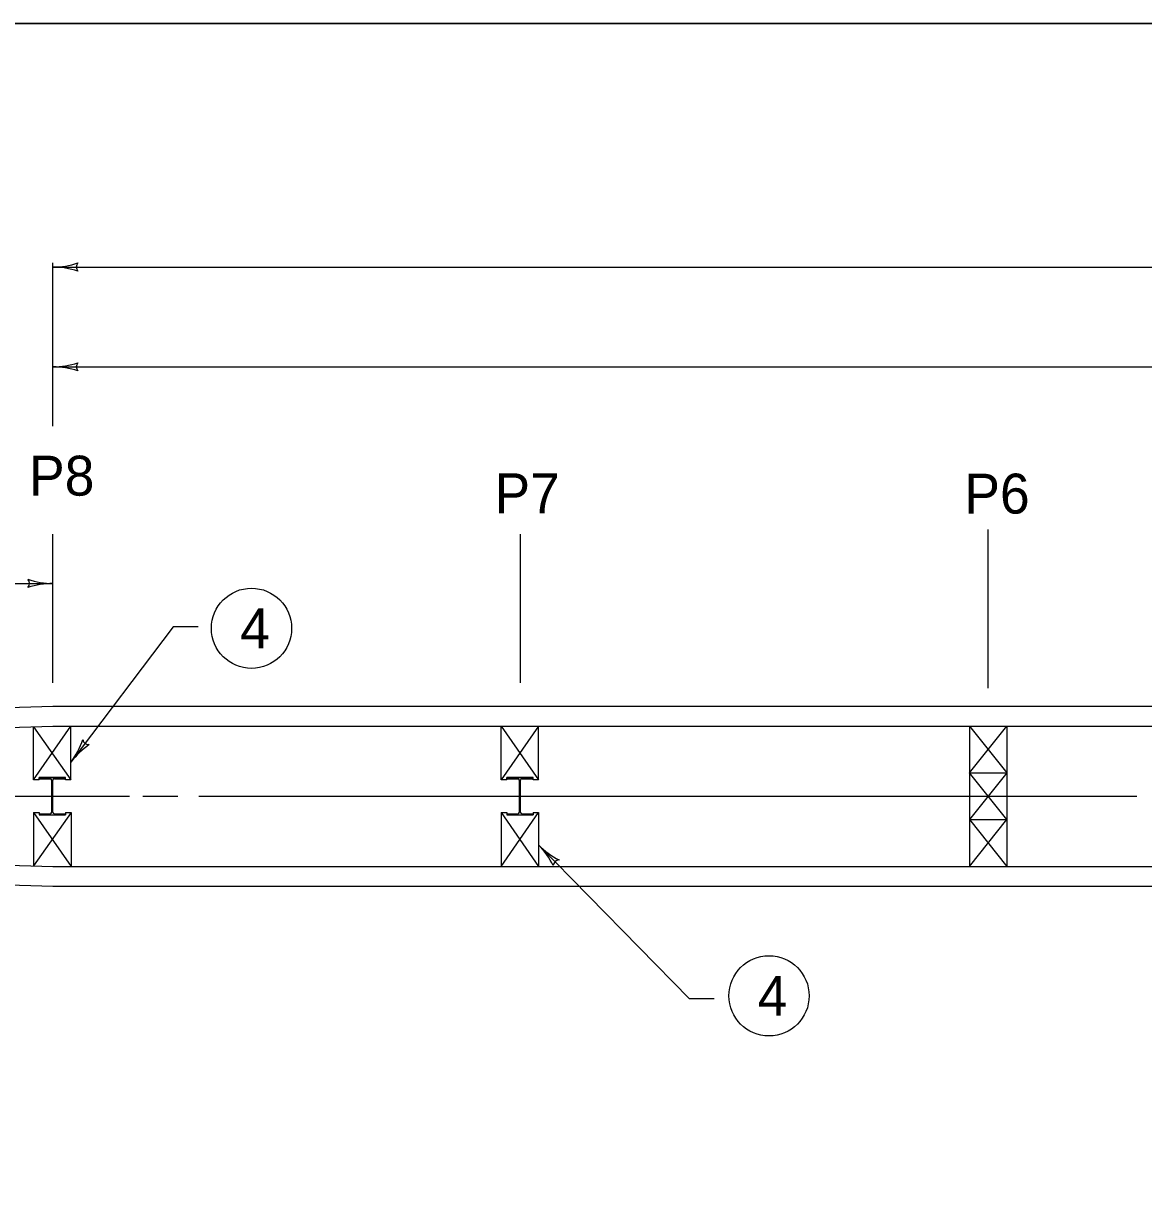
# Model space of a CAD drawing. Extents: x 1007 to 1035.5, y 1000.5 to 1021.5.
# Drawn here: x 1015.54 to 1021.15, y 1015.63 to 1021.5 of the extents above; entities that cross this region are included whole.
import ezdxf

# ---------------------------------------------------------------- set-up
doc = ezdxf.new("R2010")
doc.units = 0
for name, color, linetype in [('Level 1', 7, 'Continuous'), ('Level 10', 7, 'Continuous'), ('Level 11', 7, 'Continuous')]:
    doc.layers.add(name, color=color, linetype=linetype)

msp = doc.modelspace()

# ---------------------------------------------------------------- linework, layer by layer
at = {"layer": 'Level 1'}
for p, q in [((1015.6869, 1019.4818), (1015.6869, 1020.3008)), ((1015.6869, 1020.2788), (1022.9056, 1020.2788)), ((1015.6869, 1019.7788), (1025.633, 1019.7788)), ((1020.3744, 1018.1691), (1020.3744, 1018.9636)), ((1015.6869, 1018.1952), (1015.6869, 1018.9395)), ((1018.0307, 1018.1952), (1018.0307, 1018.9395)), ((1010.7108, 1018.6933), (1015.6869, 1018.6933)), ((1016.2903, 1018.4755), (1015.7777, 1017.7981)), ((1016.4153, 1018.4755), (1016.2903, 1018.4755)), ((1013.3432, 1018.0095), (1015.6869, 1018.0777)), ((1015.6869, 1018.0777), (1029.8432, 1018.0777)), ((1013.3432, 1017.9079), (1015.6869, 1017.9782)), ((1015.5902, 1017.7087), (1015.7777, 1017.9782)), ((1015.5902, 1017.7087), (1015.5902, 1017.9753)), ((1015.5902, 1017.9753), (1015.7777, 1017.7087)), ((1015.6869, 1017.9782), (1029.8432, 1017.9782)), ((1015.7777, 1017.7087), (1015.7777, 1017.9782)), ((1017.9339, 1017.7087), (1017.9339, 1017.9782)), ((1017.9339, 1017.9782), (1018.1214, 1017.7087)), ((1018.1214, 1017.9782), (1017.9339, 1017.7087)), ((1018.1214, 1017.7087), (1018.1214, 1017.9782)), ((1020.2807, 1017.9782), (1020.2807, 1017.7439)), ((1020.2807, 1017.9782), (1020.4682, 1017.7439)), ((1020.2807, 1017.7439), (1020.4682, 1017.9782)), ((1020.4682, 1017.9782), (1020.4682, 1017.7439)), ((1015.7503, 1017.7204), (1015.6176, 1017.7204)), ((1015.6176, 1017.7087), (1015.6176, 1017.7204)), ((1015.6215, 1017.7204), (1015.7465, 1017.7204)), ((1015.6215, 1017.7204), (1015.6215, 1017.7145)), ((1015.7465, 1017.7204), (1015.7465, 1017.7145)), ((1015.7503, 1017.7087), (1015.7503, 1017.7204)), ((1018.0941, 1017.7204), (1017.9613, 1017.7204)), ((1017.9613, 1017.7087), (1017.9613, 1017.7204)), ((1017.9653, 1017.7204), (1018.0903, 1017.7204)), ((1017.9653, 1017.7204), (1017.9653, 1017.7145)), ((1018.0903, 1017.7204), (1018.0903, 1017.7145)), ((1018.0941, 1017.7087), (1018.0941, 1017.7204)), ((1020.2807, 1017.7439), (1020.4682, 1017.7439)), ((1020.2807, 1017.7439), (1020.2807, 1017.5094)), ((1020.4682, 1017.7439), (1020.2807, 1017.5094)), ((1020.4682, 1017.5094), (1020.2807, 1017.7439)), ((1020.4682, 1017.7439), (1020.4682, 1017.5094)), ((1015.6176, 1017.7087), (1015.5902, 1017.7087)), ((1015.6215, 1017.7145), (1015.6733, 1017.7145)), ((1015.6811, 1017.5466), (1015.6811, 1017.7068)), ((1015.6869, 1017.5466), (1015.6869, 1017.7068)), ((1015.6948, 1017.7145), (1015.7465, 1017.7145)), ((1015.7777, 1017.7087), (1015.7503, 1017.7087)), ((1017.9613, 1017.7087), (1017.9339, 1017.7087)), ((1017.9653, 1017.7145), (1018.017, 1017.7145)), ((1018.0248, 1017.5466), (1018.0248, 1017.7068)), ((1018.0307, 1017.5466), (1018.0307, 1017.7068)), ((1018.0385, 1017.7145), (1018.0903, 1017.7145)), ((1018.1214, 1017.7087), (1018.0941, 1017.7087)), ((1009.9054, 1017.6267), (1016.0703, 1017.6267)), ((1016.1381, 1017.6267), (1016.3126, 1017.6267)), ((1016.4192, 1017.6267), (1021.1202, 1017.6267)), ((1015.5903, 1017.5447), (1015.5903, 1017.2781)), ((1015.5903, 1017.5447), (1015.6176, 1017.5447)), ((1015.5903, 1017.5447), (1015.7778, 1017.2752)), ((1015.7778, 1017.5447), (1015.5903, 1017.2781)), ((1015.6176, 1017.5447), (1015.6176, 1017.5329)), ((1015.6215, 1017.5329), (1015.6215, 1017.5388)), ((1015.6215, 1017.5388), (1015.6733, 1017.5388)), ((1015.6948, 1017.5388), (1015.7465, 1017.5388)), ((1015.7465, 1017.5329), (1015.7465, 1017.5388)), ((1015.7503, 1017.5447), (1015.7503, 1017.5329)), ((1015.7503, 1017.5447), (1015.7778, 1017.5447)), ((1015.7778, 1017.5447), (1015.7778, 1017.2752)), ((1017.934, 1017.5447), (1017.934, 1017.2752)), ((1017.934, 1017.5447), (1017.9613, 1017.5447)), ((1017.934, 1017.2752), (1018.1215, 1017.5447)), ((1017.934, 1017.5447), (1018.1215, 1017.2752)), ((1017.9613, 1017.5447), (1017.9613, 1017.5329)), ((1017.9653, 1017.5329), (1017.9653, 1017.5388)), ((1017.9653, 1017.5388), (1018.017, 1017.5388)), ((1018.0385, 1017.5388), (1018.0903, 1017.5388)), ((1018.0903, 1017.5329), (1018.0903, 1017.5388)), ((1018.0941, 1017.5447), (1018.0941, 1017.5329)), ((1018.0941, 1017.5447), (1018.1215, 1017.5447)), ((1018.1215, 1017.5447), (1018.1215, 1017.2752)), ((1015.6176, 1017.5329), (1015.7503, 1017.5329)), ((1015.6215, 1017.5329), (1015.7465, 1017.5329)), ((1017.9613, 1017.5329), (1018.0941, 1017.5329)), ((1017.9653, 1017.5329), (1018.0903, 1017.5329)), ((1020.2807, 1017.5094), (1020.4682, 1017.5094)), ((1020.2807, 1017.5094), (1020.2807, 1017.2752)), ((1020.2807, 1017.5094), (1020.4682, 1017.2752)), ((1020.2807, 1017.2752), (1020.4682, 1017.5094)), ((1020.4682, 1017.5094), (1020.4682, 1017.2752)), ((1018.877, 1016.6113), (1018.1215, 1017.3825)), ((1013.3432, 1017.3454), (1015.6869, 1017.2752)), ((1015.6869, 1017.2752), (1029.8432, 1017.2752)), ((1013.3432, 1017.2438), (1015.6869, 1017.1757)), ((1015.6869, 1017.1757), (1029.8432, 1017.1757)), ((1019.002, 1016.6113), (1018.877, 1016.6113))]:
    msp.add_line(p, q, dxfattribs=at)
for centre in [(1016.6826, 1018.4683), (1019.2761, 1016.6262)]:
    msp.add_circle(centre, 0.2011, dxfattribs=at)
for centre, radius, start, end in [((1015.6869, 1020.6698), 0.3909, 270, 288.66878), ((1015.8356, 1020.2788), 0.0313, 138.7746, 220.89129), ((1015.6869, 1020.6698), 0.3909, 269.98778, 270), ((1015.6869, 1019.8879), 0.3909, 71.34716, 89.99389), ((1015.6869, 1020.1695), 0.3906, 269.98778, 270), ((1015.6869, 1020.1695), 0.3906, 270, 288.66878), ((1015.6869, 1019.3882), 0.3906, 71.34716, 89.99389), ((1015.8355, 1019.7788), 0.0312, 138.7746, 220.89129), ((1015.5384, 1018.6933), 0.0312, 318.7746, 40.89129), ((1015.6869, 1019.0839), 0.3906, 251.34716, 269.99389), ((1015.6869, 1018.3026), 0.3906, 90, 108.66878), ((1015.6869, 1018.3026), 0.3906, 89.98778, 90), ((1015.4662, 1018.0338), 0.3906, 322.88489, 341.55367), ((1015.8673, 1017.9165), 0.0312, 191.65948, 273.77618), ((1016.0892, 1017.5624), 0.3906, 124.23204, 142.87878), ((1015.4662, 1018.0338), 0.3906, 322.87266, 322.88489), ((1015.6733, 1017.7067), 0.0078, 0, 90), ((1015.6947, 1017.7067), 0.0078, 90, 180), ((1018.017, 1017.7067), 0.0078, 0, 90), ((1018.0385, 1017.7067), 0.0078, 90, 180), ((1015.6733, 1017.5465), 0.0078, 270, 0), ((1015.6947, 1017.5465), 0.0078, 180, 270), ((1018.017, 1017.5465), 0.0078, 270, 0), ((1018.0385, 1017.5465), 0.0078, 180, 270), ((1018.4006, 1017.6558), 0.3906, 224.39597, 224.40819), ((1018.4006, 1017.6558), 0.3906, 224.40819, 243.07697), ((1017.8424, 1017.1092), 0.3906, 25.75535, 44.40208), ((1018.2254, 1017.2764), 0.0312, 93.18279, 175.29948)]:
    msp.add_arc(centre, radius, start, end, dxfattribs=at)
at = {"layer": 'Level 10'}
msp.add_line((1007, 1021.5), (1035.5, 1021.5), dxfattribs=at)
at = {"layer": 'Level 11'}
msp.add_lwpolyline([(1007, 1000.5), (1035.5, 1000.5), (1035.5, 1021.5), (1007, 1021.5)], close=True, dxfattribs=at)

# ---------------------------------------------------------------- texts
at = {"layer": 'Level 1'}
for s, p in [('P8', (1015.5678, 1019.1333)), ('P7', (1017.9003, 1019.0451)), ('P6', (1020.2553, 1019.0433)), ('4', (1016.6259, 1018.3683)), ('4', (1019.2194, 1016.5262))]:
    msp.add_text(s, height=0.2, dxfattribs=at).set_placement(p)

doc.saveas('drawing.dxf')
